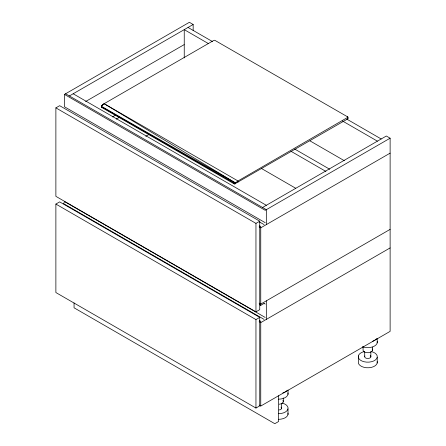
<?xml version="1.0" encoding="UTF-8"?>
<svg xmlns="http://www.w3.org/2000/svg" width="446" height="446" viewBox="0 0 446 446"><rect width="100%" height="100%" fill="white"/><g stroke="black" fill="none" stroke-linecap="round" stroke-linejoin="round"><path stroke-width="0.67" d="M235.544 183.657L235.544 182.971L101.354 106.243L101.354 106.984L101.532 105.875L104.152 103.695L213.69 40.458L214.716 40.246L347.819 116.969L347.88 118.575L347.518 119.01L234.791 183.864L233.76 183.657L101.716 107.419L101.354 106.243L104.152 103.695L237.986 180.965L347.88 117.287M101.415 107.14L101.415 106.605L101.716 107.419L101.354 106.243L101.721 106.901L234.518 183.312L234.791 183.864L234.791 183.284L237.986 180.965L237.986 182.252M101.354 106.984L101.359 106.432M101.721 106.901L101.537 107.291L101.537 106.767M233.988 183.763L233.994 183.239L234.791 183.284L235.064 183.83L235.315 183.116L235.321 183.763L235.064 183.217L234.245 183.83L233.994 183.239L233.76 183.657L233.765 183.139L233.988 183.763L234.245 183.295L234.245 183.83L234.791 183.284M101.354 106.828L101.532 105.875L104.152 103.695L235.544 182.971L234.791 183.864M64.319 202.289L63.912 202.997M265.214 222.677L64.469 106.778L64.469 94.413L189.377 22.3L193.168 24.491L193.168 30.601M69.375 95.962L193.168 24.491M55.878 107.871L59.669 105.685L259.745 221.194L259.745 309.669L255.954 311.854L55.878 196.34L55.878 107.871L255.954 223.385L259.745 221.194M85.599 101.532L184.153 44.633M112.47 116.924L115.486 115.185M116.261 119.115L119.277 117.37M145.803 136.314L148.819 134.575M55.878 204.067L59.669 201.882L259.745 317.396L259.745 405.866L255.954 408.051L55.878 292.543L55.878 204.067L255.954 319.581L259.745 317.396M262.538 207.479L386.331 136.008L390.122 138.199L390.122 331.367L260.754 406.055L259.126 405.119M390.122 138.199L265.214 210.311L64.469 94.413M390.122 153.14L260.754 227.828L259.126 226.891M390.122 229.372L260.754 304.066L259.126 303.124M259.544 304.657L260.754 305.354L264.099 303.419M390.122 247.92L260.754 322.609L259.126 321.672M188.039 27.451L212.709 41.695M346.899 119.171L381.196 138.974M208.315 43.535L184.243 29.642L184.243 57.924M342.506 121.011L377.405 141.159M310.009 140.886L344.312 160.688M294.756 149.075L329.739 169.274M290.965 151.266L325.942 171.459M261.412 168.46L295.787 188.307M73.166 93.771L266.329 205.294M65.584 93.771L266.329 209.67L266.329 224.606M259.277 221.824L264.099 224.606M259.544 225.843L260.754 226.54L260.754 305.354M264.004 303.369L265.214 304.066M64.469 201.559L265.214 317.457M63.354 203.493L264.099 319.392M259.544 320.624L260.754 321.321L260.754 406.055M347.696 118.112L347.88 118.419M101.415 106.605L101.537 107.291M101.71 105.708L101.716 106.393M101.532 105.875L101.537 106.522M235.064 183.217L235.064 183.83M377.216 338.52L377.216 342.89M377.216 357.408L377.216 363.027M372.499 347.088L372.499 350.35M370.843 351.56L370.843 356.917M364.711 351.755L364.711 356.438M363.055 347.01L363.055 349.619A4.761 2.748 0 0 0 368.385 352.708A4.761 2.748 0 0 0 372.176 348.939M358.339 355.941L358.339 361.561A9.517 5.497 0 0 0 364.165 367.359L366.562 367.744A9.489 5.48 0 0 0 377.216 361.594M347.819 116.969L347.819 118.731M347.696 116.824L347.696 118.881M347.518 117.722L347.518 119.01M287.999 390.033L287.999 394.403M287.999 408.921L287.999 414.54M283.277 397.949L283.277 401.863M281.627 403.742L281.627 408.425M278.594 395.753L278.594 421.509L274.803 423.7L74.058 307.801L74.058 302.929M266.329 300.844L266.329 319.392M255.954 223.385L255.954 311.854M255.954 319.581L255.954 408.051M370.23 355.59A3.094 1.784 0 0 1 370.057 357.887A3.094 1.784 0 0 1 366.11 358.183A3.094 1.784 0 0 1 364.923 355.992M371.401 351.593A9.517 5.497 0 0 1 375.342 360.011A9.517 5.497 0 0 1 360.24 360.033A9.517 5.497 0 0 1 364.114 351.604M377.216 341.458A9.517 5.497 0 0 1 372.795 346.826A9.517 5.497 0 0 1 362.498 346.732M376.563 338.653A9.517 5.497 0 0 1 372.549 341.296M281.013 407.103A3.094 1.784 0 0 1 278.967 409.958M282.184 403.106A9.517 5.497 0 0 1 287.899 409.244A9.517 5.497 0 0 1 278.583 413.682M282.959 400.447A4.761 2.748 0 0 1 279.19 404.215M287.999 392.965A9.517 5.497 0 0 1 278.583 399.164M287.993 413.102A9.489 5.48 0 0 1 278.583 419.318M286.995 390.596A9.517 5.497 0 0 1 282.781 392.976"/></g></svg>
